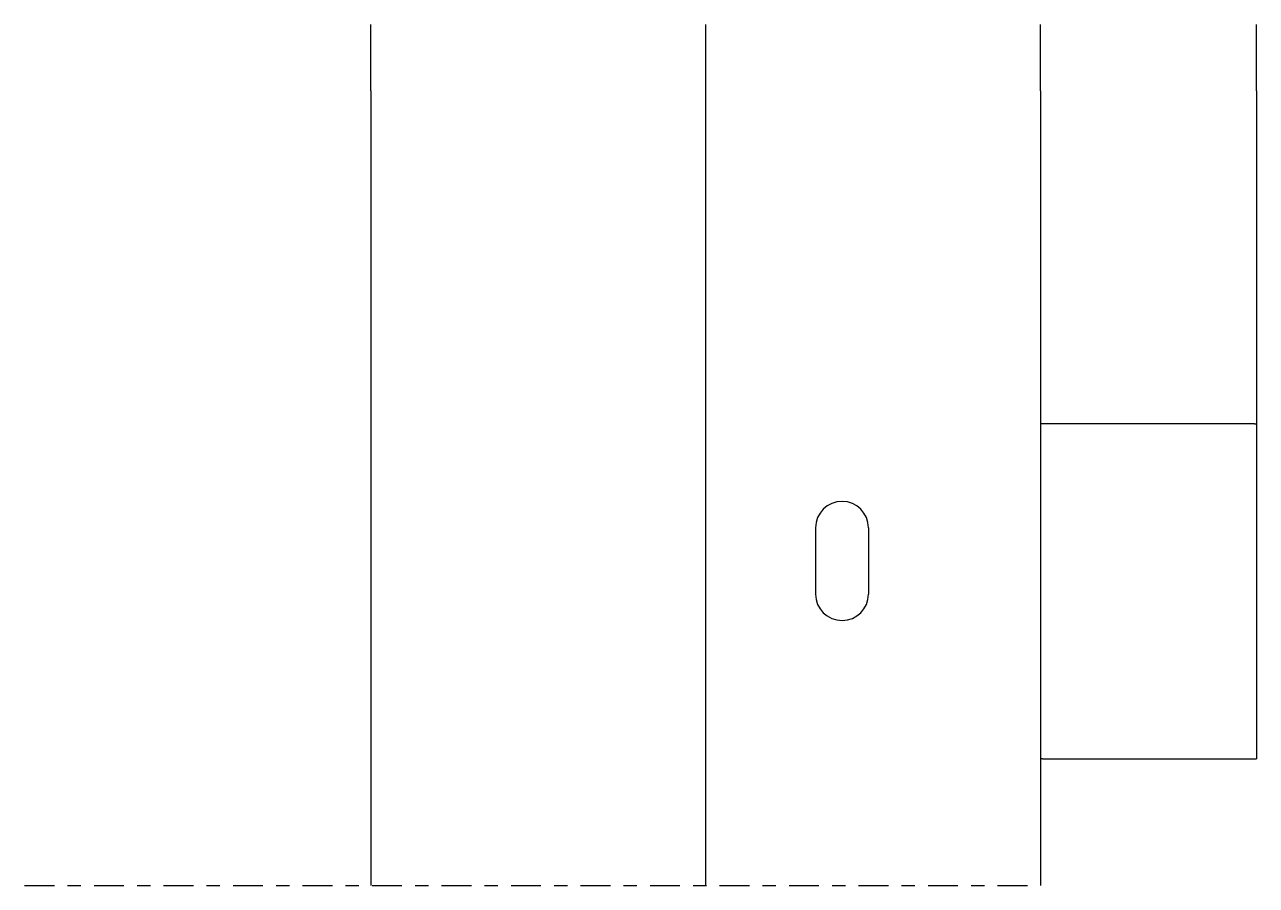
# Model space of a CAD drawing. Extents: x 0.83 to 10.14, y 0.77 to 7.27.
import ezdxf

# ---------------------------------------------------------------- set-up
doc = ezdxf.new("R2010")
doc.units = 0
doc.header["$LTSCALE"] = 0.5
doc.header["$MEASUREMENT"] = 0
doc.linetypes.add('CENTER', pattern=[0.72, 0.45, -0.09, 0.09, -0.09])
doc.layers.add('MODELSKETCH_CONSTRUCTION', color=7, linetype='CENTER')
doc.layers.add('MODELSKETCH_VISIBLE', color=7, linetype='CONTINUOUS')

msp = doc.modelspace()

# ---------------------------------------------------------------- linework, layer by layer
at = {"layer": 'MODELSKETCH_CONSTRUCTION'}
msp.add_line((0.8314, 0.7709), (8.5064, 0.7709), dxfattribs=at)
at = {"layer": 'MODELSKETCH_VISIBLE'}
for p, q in [((3.4464, 6.7709), (3.4464, 7.2709)), ((5.9764, 6.7709), (5.9764, 7.2709)), ((8.5064, 6.7709), (8.5064, 7.2709)), ((10.1364, 6.7709), (10.1364, 7.2709)), ((3.4464, 6.7709), (3.4464, 0.7709)), ((5.9764, 0.7709), (5.9764, 6.7709)), ((8.5064, 6.7709), (8.5064, 0.7709)), ((10.1364, 6.7709), (10.1364, 1.7259)), ((10.1214, 4.2559), (8.5064, 4.2559)), ((10.1214, 4.2559), (10.1364, 4.2559)), ((6.8064, 3.4709), (6.8064, 2.9709)), ((7.2064, 3.4709), (7.2064, 2.9709)), ((8.5214, 1.7259), (8.5064, 1.7259)), ((8.5214, 1.7259), (10.1364, 1.7259))]:
    msp.add_line(p, q, dxfattribs=at)
for centre, start, end in [((7.0064, 3.4709), 0, 180), ((7.0064, 2.9709), 180, 0)]:
    msp.add_arc(centre, 0.2, start, end, dxfattribs=at)

doc.saveas('drawing.dxf')
